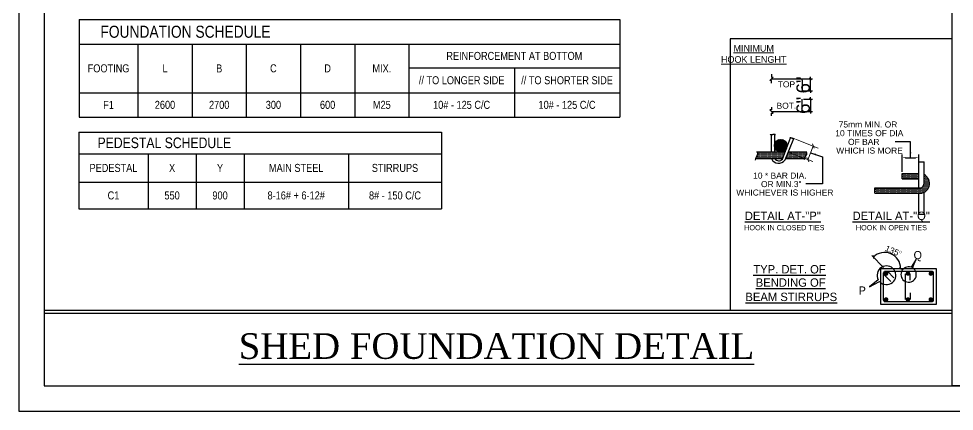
# Model space of a CAD drawing. Header units: millimetres. Extents: x 3470347 to 5996549, y -3470518 to 17149644.
# Drawn here: x 3826002 to 3907837, y 7286864 to 7321260 of the extents above; entities that cross this region are included whole.
import ezdxf

# ---------------------------------------------------------------- set-up
doc = ezdxf.new("R2010")
doc.units = ezdxf.units.MM
doc.header["$MEASUREMENT"] = 0
doc.header["$PDMODE"] = 35
doc.header["$PDSIZE"] = -5
doc.linetypes.add('$AUDIT_BAD_LTYPE8', pattern=[0])
doc.linetypes.add('ACAD_ISO02W100', pattern=[15, 12, -3])
doc.layers.get('0').update_dxf_attribs({"linetype": 'CONTINUOUS', "lineweight": 25})
doc.layers.get('DEFPOINTS').update_dxf_attribs({"linetype": 'CONTINUOUS', "lineweight": 25})
for name, color, linetype, lineweight in [('6 TEXT', 7, 'CONTINUOUS', 25), ('DIMENSION', 11, 'CONTINUOUS', 15), ('SHEET', 7, 'CONTINUOUS', 15)]:
    doc.layers.add(name, color=color, linetype=linetype, lineweight=lineweight)
doc.layers.add('GF-COL', color=12, linetype='CONTINUOUS')
doc.layers.add('see level', color=2, linetype='CONTINUOUS')
doc.styles.add('Arial', font='arial.ttf', dxfattribs={"height": 0.2})
doc.styles.add('ARIAL NARROW', font='ARIALN.TTF')
doc.styles.get("Standard").update_dxf_attribs({"font": ''})
doc.styles.add('style1', font='arial.ttf', dxfattribs={"height": 8})
doc.styles.add('style2', font='arial.ttf', dxfattribs={"height": 20})
doc.styles.get('Standard').set_extended_font_data('AR CENA')
doc.dimstyles.new('DSC2', dxfattribs={"dimtxt": 8, "dimasz": 3, "dimexe": 3, "dimexo": 2, "dimgap": 0.5, "dimtad": 1, "dimdec": 1, "dimzin": 3, "dimdsep": 46, "dimlunit": 4, "dimtxsty": 'style2', "dimblk": 'OBLIQUE', "dimcen": 1, "dimclrd": 45, "dimclre": 8, "dimclrt": 7, "dimadec": 0, "dimazin": 0, "dimtfac": 1, "dimtdec": 1, "dimtix": 1, "dimtmove": 1, "dimatfit": 3, "dimldrblk": 'OBLIQUE', "dimfxl": 1, "dimtolj": 1, "dimtzin": 0, "dimlwd": -1, "dimlwe": -1, "dimarcsym": 0})
doc.dimstyles.get("Standard").update_dxf_attribs({"dimtxt": 0.18, "dimasz": 0.18, "dimexe": 0.18, "dimexo": 0.0625, "dimgap": 0.09, "dimtad": 0, "dimtih": 1, "dimtoh": 1, "dimdec": 4, "dimzin": 0, "dimdsep": 46, "dimtxsty": 'Standard', "dimcen": 0.09, "dimadec": 0, "dimazin": 0, "dimtfac": 1, "dimtdec": 4, "dimtofl": 0, "dimtmove": 2, "dimatfit": 3, "dimfxl": 1, "dimtolj": 1, "dimtzin": 0, "dimarcsym": 0})

# ---------------------------------------------------------------- blocks, each defined once
blk = doc.blocks.new('*T64')
at = {"layer": 'see level', "color": 0, "linetype": 'ByBlock', "lineweight": -2}
for p, q in [((0, 0), (31732, 0)), ((0, 0), (0, -4393)), ((31732, 0), (31732, -6717)), ((0, -1898), (31732, -1898)), ((6059, -1898), (6059, -4393)), ((10254, -1898), (10254, -4393)), ((14450, -1898), (14450, -4393)), ((23574, -1898), (23574, -4393)), ((0, -4393), (31732, -4393)), ((0, -4393), (0, -6717)), ((6059, -4393), (6059, -6717)), ((10254, -4393), (10254, -6717)), ((14450, -4393), (14450, -6717)), ((23574, -4393), (23574, -6717)), ((0, -6717), (31732, -6717))]:
    blk.add_line(p, q, dxfattribs=at)
at = {"layer": 'see level', "color": 0, "linetype": 'ByBlock', "style": 'ARIAL NARROW'}
for s, insert, char_height, width, attachment_point in [('     PEDESTAL SCHEDULE', (150, -949), 932.35, 31431.19, 4), ('PEDESTAL', (3029, -3146), 700, 5758.13, 5), ('X', (8156, -3146), 700, 3895.04, 5), ('Y', (12352, -3146), 700, 3895.04, 5), ('MAIN STEEL', (19012, -3146), 700, 8823.22, 5), ('STIRRUPS', (27653, -3146), 700, 7857.54, 5), ('C1', (3029, -5555), 700, 5758.13, 5), ('550', (8156, -5555), 700, 3895.04, 5), ('900', (12352, -5555), 700, 3895.04, 5), ('8-16# + 6-12#', (19012, -5555), 700, 8823.22, 5), ('8# - 150 C/C', (27653, -5555), 700, 7857.54, 5)]:
    blk.add_mtext(s, dxfattribs=dict(at, insert=insert, char_height=char_height, width=width, attachment_point=attachment_point))
blk = doc.blocks.new('*T65')
at = {"layer": 'see level', "color": 0, "linetype": 'ByBlock', "lineweight": -2}
for p, q in [((0, 0), (47277, 0)), ((0, 0), (0, -6408)), ((47277, 0), (47277, -8542)), ((0, -2145), (47277, -2145)), ((5129, -2145), (5129, -6408)), ((9871, -2145), (9871, -6408)), ((14612, -2145), (14612, -6408)), ((19354, -2145), (19354, -6408)), ((24096, -2145), (24096, -6408)), ((28837, -2145), (28837, -8542)), ((28837, -4233), (47277, -4233)), ((38057, -4233), (38057, -8542)), ((0, -6408), (47277, -6408)), ((0, -6408), (0, -8542)), ((5129, -6408), (5129, -8542)), ((9871, -6408), (9871, -8542)), ((14612, -6408), (14612, -8542)), ((19354, -6408), (19354, -8542)), ((24096, -6408), (24096, -8542)), ((0, -8542), (47277, -8542))]:
    blk.add_line(p, q, dxfattribs=at)
at = {"layer": 'see level', "color": 0, "linetype": 'ByBlock', "style": 'ARIAL NARROW'}
for s, insert, char_height, width, attachment_point in [('     FOUNDATION SCHEDULE', (170, -1073), 1053.71, 46937.75, 4), ('REINFORCEMENT AT BOTTOM ', (38057, -3189), 700, 18100.27, 5), ('FOOTING', (2564, -4277), 700, 4789.29, 5), ('L', (7500, -4277), 700, 4402.02, 5), ('B', (12242, -4277), 700, 4402.02, 5), ('C', (16983, -4277), 700, 4402.02, 5), ('D', (21725, -4277), 700, 4402.02, 5), ('MIX.', (26467, -4277), 700, 4402.02, 5), ('// TO LONGER SIDE', (33447, -5321), 700, 8880.3, 5), ('// TO SHORTER SIDE', (42667, -5321), 700, 8880.3, 5), ('F1', (2564, -7475), 700, 4789.29, 5), ('2600', (7500, -7475), 700, 4402.02, 5), ('2700', (12242, -7475), 700, 4402.02, 5), ('300', (16983, -7475), 700, 4402.02, 5), ('600', (21725, -7475), 700, 4402.02, 5), ('M25', (26467, -7475), 700, 4402.02, 5), ('10# - 125 C/C', (33447, -7475), 700, 8919.42, 5), ('10# - 125 C/C', (42667, -7475), 700, 8919.42, 5)]:
    blk.add_mtext(s, dxfattribs=dict(at, insert=insert, char_height=char_height, width=width, attachment_point=attachment_point))
blk = doc.blocks.new('_Oblique')
at = {"color": 0, "linetype": 'ACAD_ISO02W100', "lineweight": -2}
blk.add_line((-0.5, -0.5), (0.5, 0.5), dxfattribs=at)
blk = doc.blocks.new('*D515')
at = {"color": 8, "ltscale": 0.5}
for p, q in [((344277.7, 142366.1), (344293.1, 142366.1)), ((344279.7, 142348.1), (344293.1, 142348.1))]:
    blk.add_line(p, q, dxfattribs=at)
at = {"color": 45, "ltscale": 0.5}
for p, q in [((344290.1, 142366.1), (344290.1, 142369.1)), ((344290.1, 142348.1), (344290.1, 142366.1)), ((344290.1, 142348.1), (344290.1, 142345.1))]:
    blk.add_line(p, q, dxfattribs=at)
at = {"layer": 'DEFPOINTS', "color": 0}
for p in [(344275.7, 142366.1), (344290.1, 142366.1), (344277.7, 142348.1)]:
    blk.add_point(p, dxfattribs=at)
at = {"color": 45, "xscale": 3, "yscale": 3, "zscale": 3}
for p, rotation in [((344290.1, 142366.1), 270), ((344290.1, 142348.1), 90)]:
    blk.add_blockref('_Oblique', p, dxfattribs=dict(at, rotation=rotation))
at = {"color": 7, "insert": (344279.4, 142357.1), "char_height": 20, "attachment_point": 5, "rotation": 90, "style": 'style2'}
blk.add_mtext('\\A1;6"', dxfattribs=at)
blk = doc.blocks.new('*D516')
at = {"color": 8, "ltscale": 0.5}
for p, q in [((344279.7, 142335.7), (344293.1, 142335.7)), ((344277.7, 142317.7), (344293.1, 142317.7))]:
    blk.add_line(p, q, dxfattribs=at)
at = {"color": 45, "ltscale": 0.5}
for p, q in [((344290.1, 142335.7), (344290.1, 142338.7)), ((344290.1, 142335.7), (344290.1, 142317.7)), ((344290.1, 142317.7), (344290.1, 142314.7))]:
    blk.add_line(p, q, dxfattribs=at)
at = {"layer": 'DEFPOINTS', "color": 0}
for p in [(344277.7, 142335.7), (344275.7, 142317.7), (344290.1, 142317.7)]:
    blk.add_point(p, dxfattribs=at)
at = {"color": 45, "xscale": 3, "yscale": 3, "zscale": 3}
for p, rotation in [((344290.1, 142335.7), 270), ((344290.1, 142317.7), 90)]:
    blk.add_blockref('_Oblique', p, dxfattribs=dict(at, rotation=rotation))
at = {"color": 7, "insert": (344279.4, 142326.7), "char_height": 20, "attachment_point": 5, "rotation": 90, "style": 'style2'}
blk.add_mtext('\\A1;6"', dxfattribs=at)
blk = doc.blocks.new('T')
at = {"ltscale": 0.25}
h = blk.add_hatch(dxfattribs=at)
h.set_pattern_fill('DOTS', color=256, scale=25, style=0)
h.set_pattern_definition([(0, (364628.7036, 134455.7945), (0.78125, 1.5625), [0, -1.5625])])
h.paths.add_polyline_path([(344212.47, 142257.22), (344211.86, 142255.65), (344211.51, 142252.5), (344210.21, 142251.09), (344210.2, 142251.07), (344209.84, 142250.38), (344208.66, 142247.3), (344248.66, 142247.3), (344252.48, 142257.22)])
h.paths.add_polyline_path([(344281.43, 142247.3), (344281.46, 142247.36), (344282.39, 142250.37), (344283.03, 142251.06), (344284.47, 142254.82), (344284.46, 142255.14), (344284.33, 142255.82), (344284.07, 142256.56), (344283.74, 142257.22), (344257.22, 142257.22), (344253.29, 142247.3)])
h = blk.add_hatch(dxfattribs=at)
h.set_pattern_fill('DOTS', color=256, scale=25, style=0)
h.set_pattern_definition([(0, (364124.6097, 150003.4347), (0.78125, -1.5625), [0, -1.5625])])
h.paths.add_polyline_path([(344386.07, 142203.55), (344386.07, 142195.51), (344451.3, 142195.51), (344451.3, 142195.53, 0.8245696), (344459.33, 142223.37), (344459.33, 142210.23, -0.4455468), (344451.9, 142203.55)])
h.paths.add_polyline_path([(344451.3, 142216.94), (344451.3, 142224.98), (344426.8, 142224.98), (344426.8, 142216.94)])
at = {"layer": 'GF-COL'}
h = blk.add_hatch(dxfattribs=at)
h.set_pattern_fill('ANSI31', color=6, scale=7.5, style=0)
h.set_pattern_definition([(45, (220759.7722, 92928.574), (-0.6629126074, 0.6629126074), [])])
h.paths.add_polyline_path([(344236.71, 142264.79, 0.9069864), (344255.3, 142266.61, 0.9069864), (344236.71, 142268.43)])
at = {"color": 2, "linetype": '$AUDIT_BAD_LTYPE8', "lineweight": 30}
for p, q in [((344234.7, 142368.7), (344229.9, 142363.9)), ((344232.3, 142363.9), (344229.9, 142363.9)), ((344232.13, 142366.13), (344275.72, 142366.13)), ((344232.3, 142372.9), (344232.3, 142368.7)), ((344232.3, 142368.7), (344234.7, 142368.7)), ((344232.3, 142359.7), (344232.3, 142363.9)), ((344277.72, 142364.13), (344277.72, 142348.13)), ((344277.72, 142319.67), (344277.72, 142335.67)), ((344232.3, 142319.9), (344229.9, 142319.9)), ((344234.7, 142315.1), (344229.9, 142319.9)), ((344232.3, 142324.1), (344232.3, 142319.9)), ((344232.13, 142317.67), (344275.72, 142317.67)), ((344232.3, 142310.9), (344232.3, 142315.1)), ((344232.3, 142315.1), (344234.7, 142315.1))]:
    blk.add_line(p, q, dxfattribs=at)
at = {"color": 30, "linetype": 'Continuous', "ltscale": 0.25}
for p, q in [((344426.8, 142227.36), (344426.8, 142253.28)), ((344451.3, 142242.32), (344451.3, 142253.28))]:
    blk.add_line(p, q, dxfattribs=at)
at = {"color": 30, "ltscale": 0.25}
blk.add_line((344431.8, 142248.6), (344446.3, 142248.6), dxfattribs=at)
at = {"color": 8, "linetype": 'Continuous', "ltscale": 0.25}
blk.add_line((344399.13, 142085), (344381.74, 142102.59), dxfattribs=at)
at = {"color": 0}
for p, q in [((344394.91, 142083.57), (344477.15, 142083.57)), ((344394.91, 142029.57), (344394.91, 142083.57)), ((344477.15, 142083.57), (344477.15, 142029.57)), ((344477.15, 142029.57), (344394.91, 142029.57))]:
    blk.add_line(p, q, dxfattribs=at)
at = {"color": 2, "lineweight": 30}
for p, q in [((344409.72, 142064.11), (344399.97, 142073.97)), ((344414.42, 142069.54), (344404.67, 142079.4)), ((344431.85, 142037.45), (344431.85, 142075.69)), ((344438.66, 142066.13), (344438.66, 142075.69)), ((344438.66, 142047.01), (344438.66, 142037.45))]:
    blk.add_line(p, q, dxfattribs=at)
at = {"color": 0}
for points in [[(344442.27, 142084.34), (344447.64, 142097.2), (344439.94, 142085.42)], [(344391.19, 142066.49), (344377.89, 142056.06), (344393.02, 142063.98)]]:
    blk.add_lwpolyline(points, dxfattribs=at)
at = {"color": 2, "lineweight": 30}
blk.add_lwpolyline([(344401.4, 142079.4), (344470.66, 142079.4, -0.4142136), (344472.98, 142077.09), (344472.98, 142036.06, -0.4142136), (344470.66, 142033.75), (344401.4, 142033.75, -0.4142136), (344399.09, 142036.06), (344399.09, 142077.09, -0.4142136)], format="xyb", close=True, dxfattribs=at)
at = {"color": 2, "lineweight": 30, "const_width": 3.37}
for points in [[(344402.73, 142077.53, -1), (344402.73, 142074.17, -1)], [(344435.25, 142077.68, -1), (344435.25, 142074.31, -1)], [(344469.33, 142077.53, 1), (344469.33, 142074.17, 1)], [(344402.8, 142035.53, 1), (344402.8, 142038.89, 1)], [(344435.25, 142035.51, 1), (344435.25, 142038.88, 1)], [(344469.26, 142035.53, -1), (344469.26, 142038.89, -1)]]:
    blk.add_lwpolyline(points, format="xyb", close=True, dxfattribs=at)
at = {"color": 2, "linetype": '$AUDIT_BAD_LTYPE8', "lineweight": 30}
for centre, start, end in [((344275.72, 142364.13), 0, 90), ((344275.72, 142319.67), 270, 0)]:
    blk.add_arc(centre, 2, start, end, dxfattribs=at)
at = {"color": 45, "ltscale": 0.25}
blk.add_arc((344400.54, 142083.57), 23.74, 0, 134.67372, dxfattribs=at)
at = {"color": 0}
for centre, radius, start, end in [((344403.32, 142073.39), 13.96, 222.40884, 209.60771), ((344436.32, 142074.5), 11.5, 71.64191, 58.84078)]:
    blk.add_arc(centre, radius, start, end, dxfattribs=at)
at = {"color": 30, "ltscale": 0.25}
for points in [[(344431.8, 142249.44), (344431.8, 142247.77), (344426.8, 142248.6)], [(344446.3, 142249.44), (344446.3, 142247.77), (344451.3, 142248.6)]]:
    blk.add_solid(points, dxfattribs=at)
at = {"layer": 'DIMENSION', "color": 7, "lineweight": 9}
for p, q in [((344267.99, 142276.28), (344301.64, 142262.96)), ((344286.42, 142245.67), (344294.4, 142265.83)), ((344260.01, 142256.12), (344293.66, 142242.8))]:
    blk.add_line(p, q, dxfattribs=at)
at = {"layer": 'GF-COL', "color": 5}
for p, q in [((344231.63, 142283.29), (344231.63, 142257.22)), ((344236.51, 142283.7), (344236.51, 142257.22)), ((344248.41, 142246.63), (344260.66, 142278.48)), ((344252.46, 142245.21), (344265.2, 142277.39)), ((344426.8, 142216.94), (344426.8, 142224.98)), ((344426.8, 142224.98), (344451.3, 142224.98)), ((344426.8, 142216.94), (344451.3, 142216.94)), ((344386.07, 142195.51), (344386.07, 142203.55)), ((344386.07, 142203.55), (344452.3, 142203.55)), ((344386.07, 142195.51), (344452.3, 142195.51))]:
    blk.add_line(p, q, dxfattribs=at)
at = {"layer": 'GF-COL', "color": 3}
for p, q in [((344210.68, 142257.22), (344252.48, 142257.22)), ((344257.22, 142257.22), (344283.74, 142257.22)), ((344208.55, 142247.3), (344248.66, 142247.3)), ((344253.29, 142247.3), (344281.49, 142247.3)), ((344451.3, 142242.32), (344459.33, 142242.32)), ((344451.3, 142203.55), (344451.3, 142242.32)), ((344459.33, 142210.23), (344459.33, 142242.32)), ((344451.3, 142164.64), (344451.3, 142195.53)), ((344459.33, 142164.64), (344459.33, 142197.09)), ((344451.3, 142164.64), (344459.33, 142164.64))]:
    blk.add_line(p, q, dxfattribs=at)
at = {"layer": 'GF-COL', "color": 5}
for points in [[(344230.17, 142282.78), (344230.95, 142283.09), (344231.62, 142283.28), (344232.19, 142283.39), (344232.68, 142283.44), (344233.12, 142283.45), (344233.52, 142283.44), (344233.9, 142283.43), (344234.29, 142283.45), (344234.7, 142283.51), (344235.14, 142283.59), (344235.6, 142283.66), (344236.08, 142283.71), (344236.58, 142283.69), (344237.09, 142283.59), (344237.62, 142283.38), (344238.16, 142283.03)], [(344259.62, 142278.57), (344260.55, 142278.5), (344261.4, 142278.33), (344262.23, 142278.09), (344263.1, 142277.83), (344264.06, 142277.58), (344265.16, 142277.39), (344266.47, 142277.3)]]:
    blk.add_lwpolyline(points, dxfattribs=at)
at = {"layer": 'GF-COL', "color": 3}
for points in [[(344210.11, 142258.1), (344210.68, 142257.22), (344211.09, 142256.42), (344211.35, 142255.68), (344211.48, 142255), (344211.5, 142254.38), (344211.43, 142253.79), (344211.28, 142253.24), (344211.07, 142252.72), (344210.82, 142252.22), (344210.53, 142251.68), (344210.2, 142251.07), (344209.82, 142250.33), (344209.39, 142249.42), (344208.92, 142248.29), (344208.4, 142246.88), (344207.83, 142245.15)], [(344283.09, 142258.24), (344283.66, 142257.36), (344284.07, 142256.56), (344284.33, 142255.82), (344284.46, 142255.14), (344284.48, 142254.52), (344284.41, 142253.93), (344284.26, 142253.38), (344284.06, 142252.86), (344283.81, 142252.36), (344283.51, 142251.82), (344283.18, 142251.21), (344282.8, 142250.47), (344282.37, 142249.56), (344281.9, 142248.43), (344281.38, 142247.02), (344280.82, 142245.29)]]:
    blk.add_lwpolyline(points, dxfattribs=at)
blk.add_circle((344245.92, 142266.61), 9.38, dxfattribs=at)
at = {"layer": 'GF-COL', "color": 5}
for centre, radius, start, end in [((344242.9, 142251.58), 11.38, 202.10689, 325.99255), ((344243.07, 142250.58), 6.64, 209.65943, 323.49375), ((344452.61, 142210.23), 14.76, 263.92748, 62.91109), ((344452.61, 142210.23), 6.72, 263.92748, 0)]:
    blk.add_arc(centre, radius, start, end, dxfattribs=at)
at = {"color": 45, "ltscale": 0.25, "xscale": 3, "yscale": 3, "zscale": 3}
for p, rotation in [((344383.85, 142100.46), 224.6737227689025), ((344424.28, 142083.57), 269.9999999999971)]:
    blk.add_blockref('_Oblique', p, dxfattribs=dict(at, rotation=rotation))
at = {"layer": 'DIMENSION', "color": 7, "lineweight": 9, "xscale": 5, "yscale": 5, "zscale": 5}
for p, rotation in [((344294.4, 142265.83), 68.40519299391956), ((344286.42, 142245.67), 248.4051929939196)]:
    blk.add_blockref('_Oblique', p, dxfattribs=dict(at, rotation=rotation))
at = {"color": 72, "linetype": '$AUDIT_BAD_LTYPE8', "lineweight": 18, "insert": (344254.38, 142416.78, -4252.9), "char_height": 10, "attachment_point": 3}
blk.add_mtext('\\pxqc;{\\LMINIMUM \\PHOOK LENGHT}', dxfattribs=at)
at = {"color": 7, "ltscale": 0.25, "attachment_point": 5, "rotation": 337.33686, "style": 'style2'}
for s, insert, char_height in [('\\A1;135', (344411.65, 142110.19), 9), ('\\A1;O', (344424.25, 142107.99), 3.5)]:
    blk.add_mtext(s, dxfattribs=dict(at, insert=insert, char_height=char_height))
at = {"layer": '6 TEXT', "color": 72, "style": 'style1'}
for s, height, p in [('75mm MIN. OR', 9, (344332.26, 142293.66)), ('10 TIMES OF DIA', 9, (344327.15, 142280.69)), ('OF BAR', 9, (344346.11, 142267.73)), ('WHICH IS MORE', 9, (344328.53, 142254.77)), ('10 * BAR DIA.', 9, (344204.9, 142217.4)), ('OR MIN.3"', 9, (344216.55, 142204.77)), ('WHICHEVER IS HIGHER', 9, (344179.82, 142192.19)), ('HOOK IN CLOSED TIES', 7.695, (344191.61, 142140.52)), ('HOOK IN OPEN TIES', 7.695, (344357.83, 142140.52))]:
    blk.add_text(s, height=height, dxfattribs=at).set_placement(p)
at = {"layer": '6 TEXT', "color": 8}
for s, p in [('%%UDETAIL AT-"P"', (344192.46, 142155.73)), ('%%UDETAIL AT-"Q"', (344352.91, 142155.73)), ('%%UTYP. DET. OF', (344205.13, 142076.05)), ('%%UBENDING OF', (344208.76, 142056.24)), ('%%UBEAM STIRRUPS', (344193.34, 142034.88))]:
    blk.add_text(s, height=12.5, dxfattribs=at).set_placement(p)
at = {"layer": '6 TEXT', "color": 4}
for s, p in [('Q', (344443.7, 142097.46)), ('P', (344361.98, 142044.68))]:
    blk.add_text(s, height=12, dxfattribs=at).set_placement(p)
at = {"layer": '6 TEXT', "color": 72, "char_height": 9, "attachment_point": 8, "style": 'style1'}
for s, insert in [('TOP', (344254.38, 142353.36, 4497.41)), ('BOT.', (344254.38, 142321.44, 4497.41))]:
    blk.add_mtext(s, dxfattribs=dict(at, insert=insert))
at = {"ltscale": 0.5}
for base, p1, p2, angle, picture, middle in [((344290.1, 142366.13), (344277.72, 142348.13), (344275.72, 142366.13), 90, '*D515', (344279.39, 142357.13)), ((344290.1, 142317.67), (344277.72, 142335.67), (344275.72, 142317.67), 270, '*D516', (344279.39, 142326.67))]:
    dim = blk.add_linear_dim(base=base, p1=p1, p2=p2, angle=angle, text='6"', dimstyle='DSC2', dxfattribs=at)
    dim.commit()
    dim.dimension.update_dxf_attribs({"geometry": picture, "text_midpoint": middle})
at = {"color": 30, "linetype": '$AUDIT_BAD_LTYPE8'}
for points in [[(344439.05, 142248.6), (344439.05, 142272.41), (344416.41, 142272.41)], [(344290.41, 142255.75), (344308.26, 142249.89), (344308.26, 142209.79), (344283.36, 142209.79)]]:
    blk.add_leader(points, dimstyle='Standard', override={"dimasz": 8, "dimgap": 0.75}, dxfattribs=at)

msp = doc.modelspace()

# ---------------------------------------------------------------- linework, layer by layer
at = {"lineweight": 25}
for p, q in [((3828239.09, 7295712.81, 0), (3907648.89, 7295712.81, 0)), ((3828239.09, 7295465.35, 0), (3907648.89, 7295465.35, 0))]:
    msp.add_line(p, q, dxfattribs=at)
at = {"color": 192, "lineweight": 25, "elevation": 0}
msp.add_lwpolyline([(3826002.11, 7286863.65), (3943443.92, 7286863.65), (3943443.92, 7369903.4), (3826002.11, 7369903.4)], close=True, dxfattribs=at)
at = {"lineweight": 25, "elevation": 0}
for points in [[(3928604.57, 7289096.44), (3907648.89, 7289096.44), (3907648.89, 7367670.6), (3928604.57, 7367670.6)], [(3888230.77, 7295712.81), (3907648.89, 7295712.81), (3907648.89, 7319487.99), (3888230.77, 7319487.99)]]:
    msp.add_lwpolyline(points, close=True, dxfattribs=at)
at = {"layer": 'SHEET', "color": 220, "lineweight": 25, "elevation": 0}
msp.add_lwpolyline([(3828239.09, 7289096.44), (3941206.93, 7289096.44), (3941206.93, 7367670.6), (3828239.09, 7367670.6)], close=True, dxfattribs=at)

# ---------------------------------------------------------------- block references
for name, p in [('*T65', (3831297.14, 7321183.02)), ('*T64', (3831261.61, 7311327.25))]:
    msp.add_blockref(name, p)
at = {"color": 1, "ltscale": 0.5, "xscale": 58.76565510749073, "yscale": 58.76565510749073, "zscale": 58.76565510749073}
msp.add_blockref('T', (-16337182.64, -1050251.72, 0), dxfattribs=at)

# ---------------------------------------------------------------- texts
at = {"color": 7, "lineweight": 25, "insert": (3867794.39, 7292565.63, 0), "char_height": 2248.8969, "width": 92586.3654, "attachment_point": 5, "style": 'Arial'}
msp.add_mtext('{\\ftimes new roman|b0|i0|c0|p0;\\LSHED FOUNDATION DETAIL }', dxfattribs=at)

doc.saveas('drawing.dxf')
